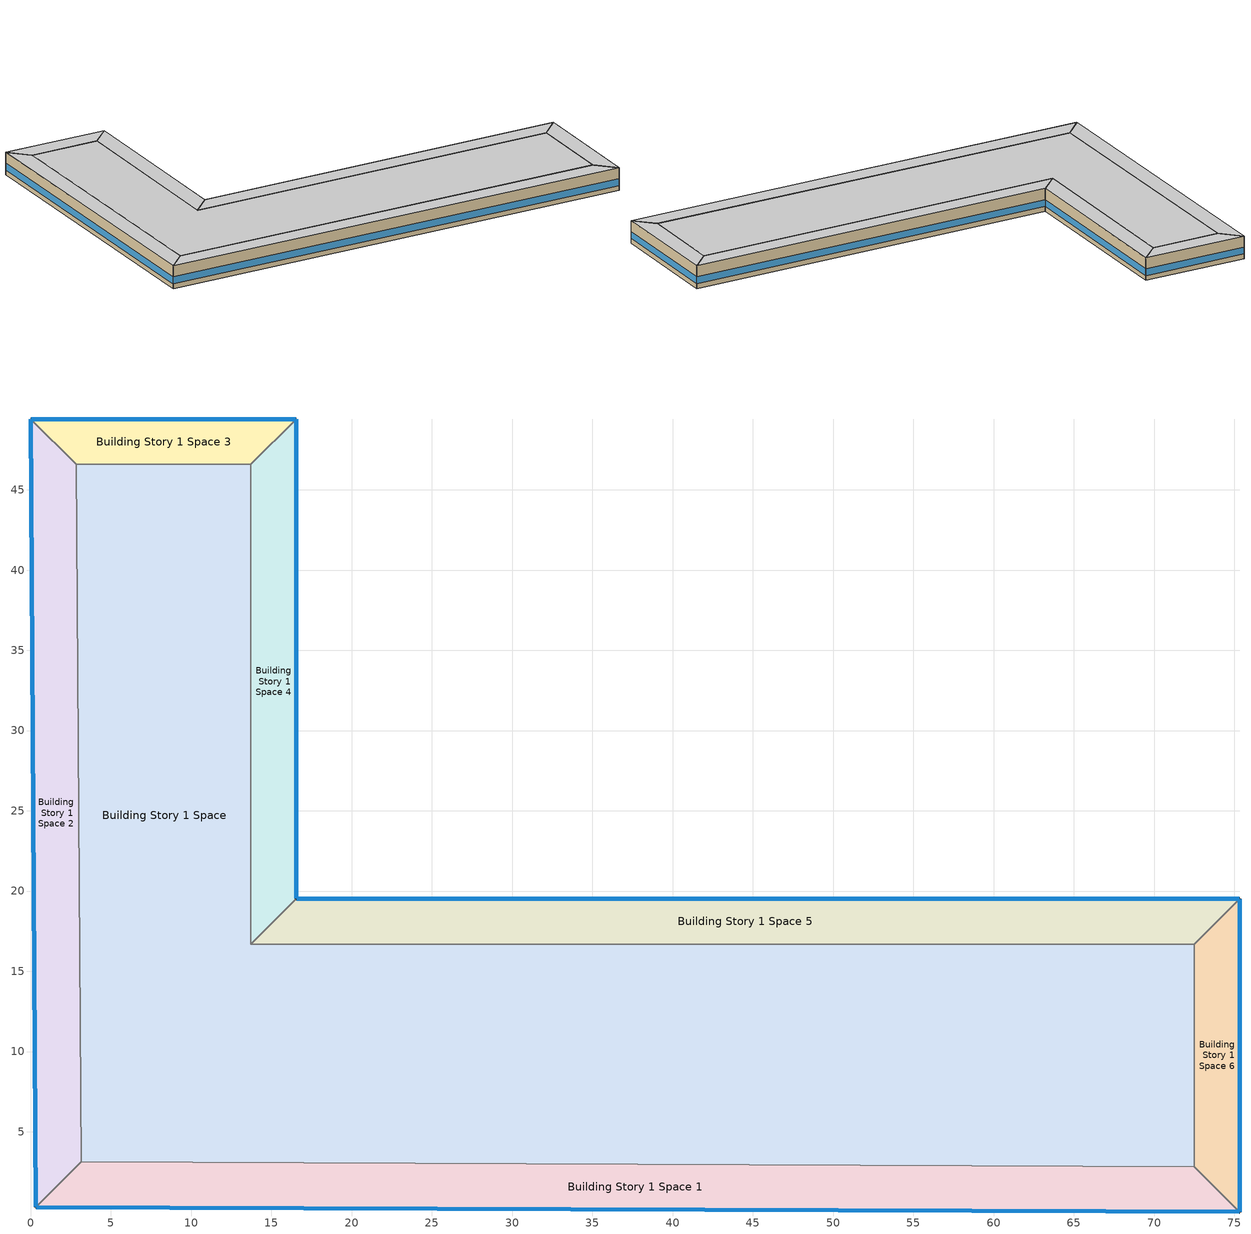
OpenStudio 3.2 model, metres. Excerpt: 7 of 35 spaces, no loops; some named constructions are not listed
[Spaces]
Building Story 1 Space
 floor ground: 72.52,2.83 3.13,3.14 2.84,46.6 13.71,46.59 13.71,16.69 72.51,16.69 z0
 wall adiabatic (Typical Interior Wall): 3.13,3.14 72.52,2.83 72.51,16.69 13.71,16.69 13.71,46.59 2.84,46.6 3.13,3.14 z0:3.6
 ceiling adiabatic (Typical Interior Floor): 72.51,16.69 13.71,16.69 13.71,46.59 2.84,46.6 3.13,3.14 72.52,2.83 z3.6
Building Story 1 Space 1
 floor ground: 75.34,0 0.31,0.31 3.13,3.14 72.52,2.83 z0
 wall outside: 0.31,0.31 75.34,0 z0:3.6
 wall adiabatic (Typical Interior Wall): 75.34,0 72.52,2.83 3.13,3.14 0.31,0.31 z0:3.6
 window: 0.33,0.3 75.31,0 z0.76:1.84
 ceiling adiabatic (Typical Interior Ceiling): 72.52,2.83 3.13,3.14 0.31,0.31 75.34,0 z3.6
Building Story 1 Space 2
 floor ground: 0.31,0.31 0,49.42 2.84,46.6 3.13,3.14 z0
 wall outside: 0,49.42 0.31,0.31 z0:3.6
 wall adiabatic (Typical Interior Wall): 0.31,0.31 3.13,3.14 2.84,46.6 0,49.42 z0:3.6
 window: 0,49.39 0.31,0.33 z0.76:1.84
 ceiling adiabatic (Typical Interior Ceiling): 3.13,3.14 2.84,46.6 0,49.42 0.31,0.31 z3.6
Building Story 1 Space 3
 floor ground: 0,49.42 16.54,49.42 13.71,46.59 2.84,46.6 z0
 wall outside: 16.54,49.42 0,49.42 z0:3.6
 wall adiabatic (Typical Interior Wall): 0,49.42 2.84,46.6 13.71,46.59 16.54,49.42 z0:3.6
 window: 16.51,49.42 0.03,49.42 z0.76:1.85
 ceiling adiabatic (Typical Interior Ceiling): 2.84,46.6 13.71,46.59 16.54,49.42 0,49.42 z3.6
Building Story 1 Space 4
 floor ground: 16.54,49.42 16.54,19.52 13.71,16.69 13.71,46.59 z0
 wall outside: 16.54,19.52 16.54,49.42 z0:3.6
 wall adiabatic (Typical Interior Wall): 16.54,49.42 13.71,46.59 13.71,16.69 16.54,19.52 z0:3.6
 window: 16.54,19.55 16.54,49.39 z0.76:1.84
 ceiling adiabatic (Typical Interior Ceiling): 13.71,46.59 13.71,16.69 16.54,19.52 16.54,49.42 z3.6
Building Story 1 Space 5
 floor ground: 16.54,19.52 75.34,19.52 72.51,16.69 13.71,16.69 z0
 wall outside: 75.34,19.52 16.54,19.52 z0:3.6
 wall adiabatic (Typical Interior Wall): 16.54,19.52 13.71,16.69 72.51,16.69 75.34,19.52 z0:3.6
 window: 75.31,19.52 16.56,19.52 z0.76:1.84
 ceiling adiabatic (Typical Interior Ceiling): 13.71,16.69 72.51,16.69 75.34,19.52 16.54,19.52 z3.6
Building Story 1 Space 6
 floor ground: 75.34,19.52 75.34,0 72.52,2.83 72.51,16.69 z0
 wall outside: 75.34,0 75.34,19.52 z0:3.6
 wall adiabatic (Typical Interior Wall): 75.34,19.52 72.51,16.69 72.52,2.83 75.34,0 z0:3.6
 window: 75.34,0.03 75.34,19.5 z0.76:1.84
 ceiling adiabatic (Typical Interior Ceiling): 72.51,16.69 72.52,2.83 75.34,0 75.34,19.52 z3.6
[Schedule:Ruleset]
Name | Default Day Schedule | Summer Design Day Schedule | Winter Design Day Schedule
Elevator Schedule 1 | 45 space(s) Occ Sch Default 1 | 45 space(s) Occ Sch Summer Design Day 1 | 45 space(s) Occ Sch Winter Design Day 1
Elevator Schedule 2 | 45 space(s) Occ Sch Default 2 | 45 space(s) Occ Sch Summer Design Day 2 | 45 space(s) Occ Sch Winter Design Day 2
Elevator Schedule 3 | 45 space(s) Occ Sch Default 3 | 45 space(s) Occ Sch Summer Design Day 3 | 45 space(s) Occ Sch Winter Design Day 3
[Schedule:Day]
45 space(s) Occ Sch Default 1: Yes, 4, 0, 0, 5, 0, 0.0160364, 6, 0, 0.0320727, 6, 15, 0.0320727, 6, 45, 0.0320727, 7, 15, 0.240546, 7, 30, 0.240546, 8, 30, 0, 9, 30, 0, 10, 0, 0.0962182, 11, 0, 0.144327, 12, 0, 0.0721637, 13, 0, 0, 14, 0, 0, 15, 0, 0.0775091, 15, 30, 0.0641455, 16, 30, 0, 17, 30, 0, 18, 45, 0, 19, 15, 0.0160364, 19, 45, 0.0160364, 20, 15, 0, 20, 30, 0, 21, 30, 0, 24, 0, 0
45 space(s) Occ Sch Summer Design Day 1; 45 space(s) Occ Sch Winter Design Day 1; 45 space(s) Occ Sch Summer Design Day 2; 45 space(s) Occ Sch Winter Design Day 2; 45 space(s) Occ Sch Summer Design Day 3; 45 space(s) Occ Sch Winter Design Day 3: 24, 0, 1
45 space(s) Occ Sch Sunday 1: Yes, 7, 0, 0, 8, 0, 0.0160364, 15, 0, 0, 16, 0, 0.0160364, 24, 0, 0
45 space(s) Occ Sch Saturday 1: Yes, 6, 0, 0, 7, 0, 0.0320727, 8, 0, 0, 9, 0, 0.0641455, 10, 0, 0, 11, 0, 0, 12, 0, 0.0641455, 13, 0, 0, 14, 0, 0, 15, 0, 0, 16, 0, 0.0160364, 17, 0, 0, 18, 0, 0.0160364, 19, 0, 0, 20, 0, 0, 24, 0, 0
45 space(s) Occ Sch Default 2; 45 space(s) Occ Sch Default 3: Yes, 5, 30, 0, 7, 30, 1, 8, 30, 1, 10, 30, 0, 12, 30, 1, 14, 30, 0, 15, 30, 1, 16, 30, 1, 19, 30, 0, 20, 30, 1, 24, 0, 0
45 space(s) Occ Sch Sunday 2; 45 space(s) Occ Sch Sunday 3: Yes, 7, 0, 0, 8, 0, 1, 15, 0, 0, 16, 0, 1, 24, 0, 0
45 space(s) Occ Sch Saturday 2; 45 space(s) Occ Sch Saturday 3: Yes, 7, 0, 0, 8, 0, 1, 9, 0, 0, 10, 0, 1, 12, 0, 0, 13, 0, 1, 16, 0, 0, 17, 0, 1, 18, 0, 0, 19, 0, 1, 24, 0, 0
[Schedule:Rule] Date Specification Type=DateRange; Start Month=1; Start Day=1; End Month=12; End Day=31
Name | Schedule Ruleset | Rule Order | Day Schedule | Apply Sunday | Apply Saturday
45 space(s) Occ Sch Sunday Rule 1 | Elevator Schedule 1 | 0 | 45 space(s) Occ Sch Sunday 1 | Yes
45 space(s) Occ Sch Saturday Rule 1 | Elevator Schedule 1 | 1 | 45 space(s) Occ Sch Saturday 1 |  | Yes
45 space(s) Occ Sch Sunday Rule 2 | Elevator Schedule 2 | 0 | 45 space(s) Occ Sch Sunday 2 | Yes
45 space(s) Occ Sch Saturday Rule 2 | Elevator Schedule 2 | 1 | 45 space(s) Occ Sch Saturday 2 |  | Yes
45 space(s) Occ Sch Sunday Rule 3 | Elevator Schedule 3 | 0 | 45 space(s) Occ Sch Sunday 3 | Yes
45 space(s) Occ Sch Saturday Rule 3 | Elevator Schedule 3 | 1 | 45 space(s) Occ Sch Saturday 3 |  | Yes
